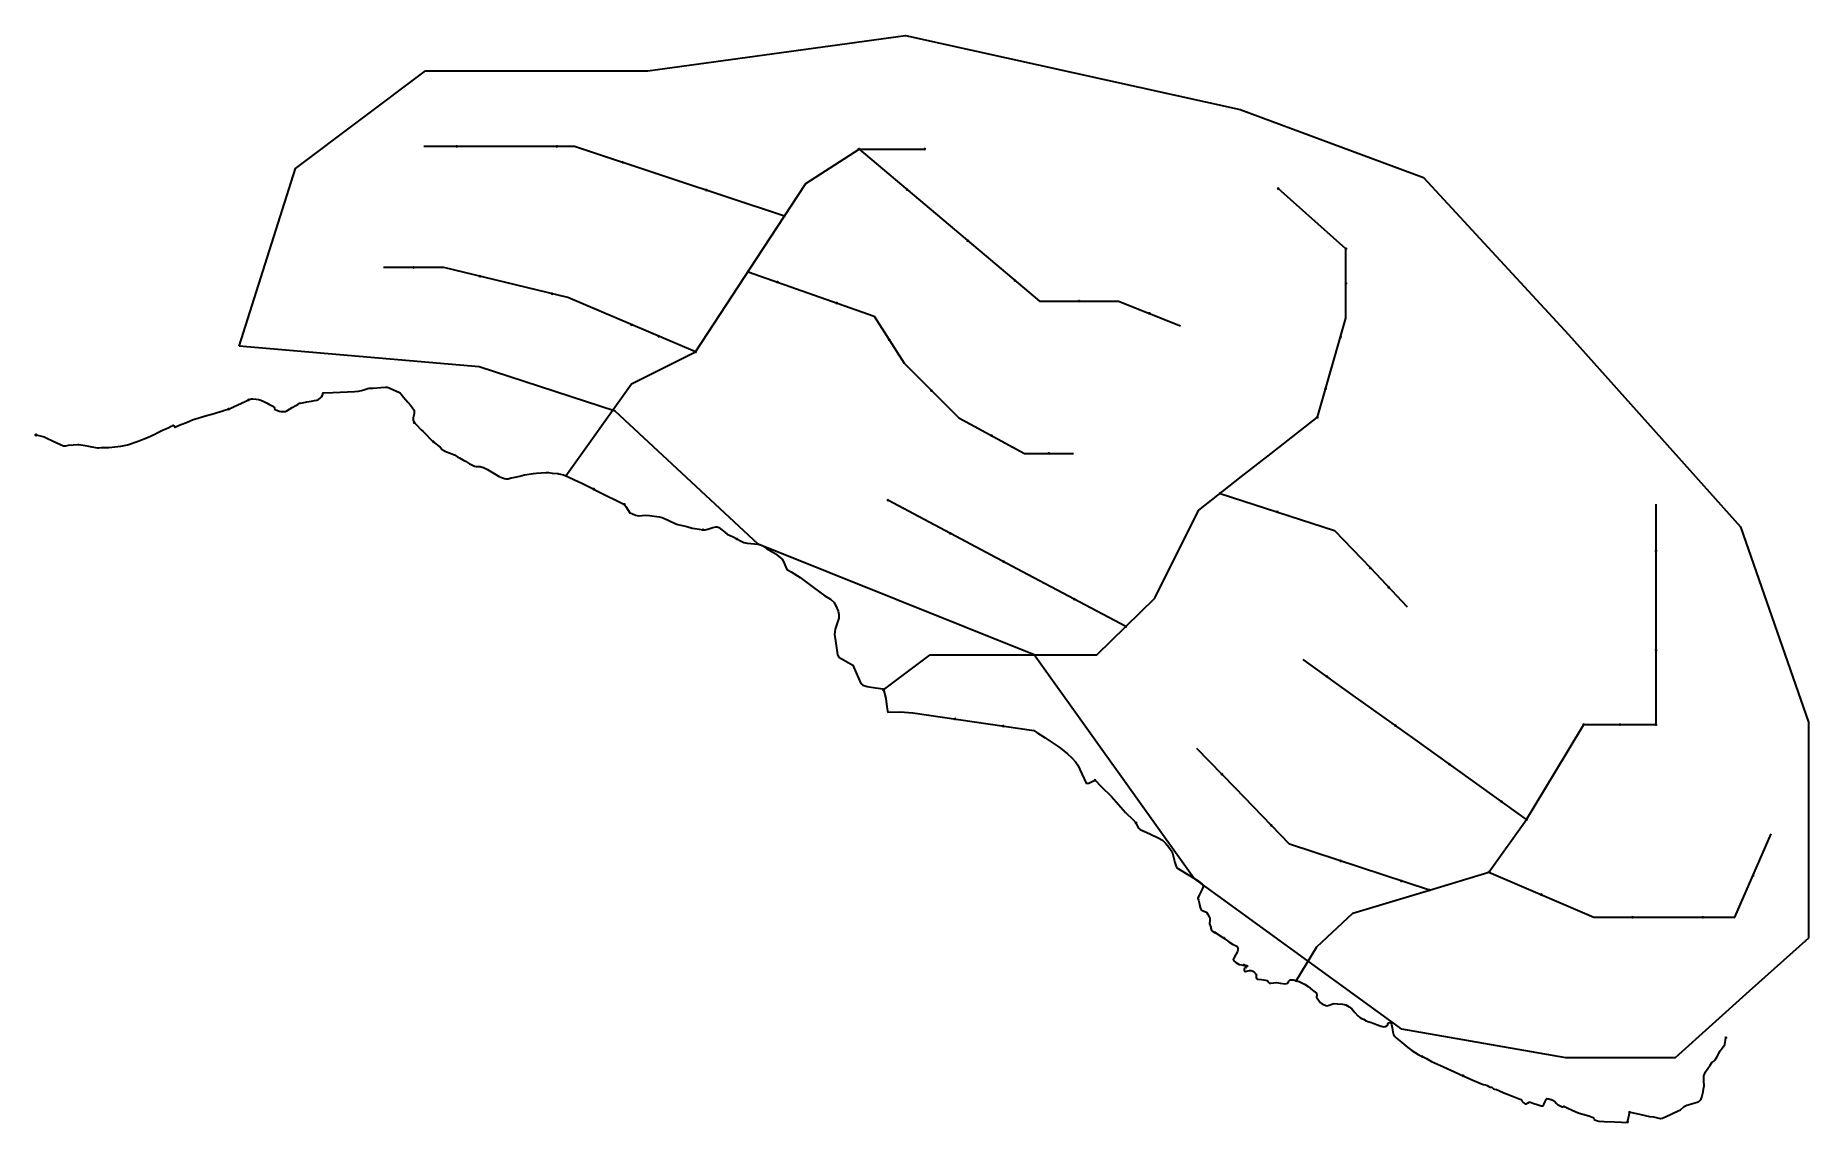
# Model space of a CAD drawing. Header units: inches. Extents: x 466112 to 492307, y 4046758 to 4062820.
import ezdxf

# ---------------------------------------------------------------- set-up
doc = ezdxf.new("R2010")
doc.units = ezdxf.units.IN
doc.header["$MEASUREMENT"] = 0
doc.header["$PDMODE"] = 32
doc.header["$PDSIZE"] = 20
for name, color, linetype, lineweight in [('倒虹吸', 162, 'Continuous', 25), ('农口', 192, 'Continuous', 25), ('分水闸', 165, 'Continuous', 25), ('引水口', 1, 'Continuous', 30), ('支渠', 4, 'Continuous', 30), ('斗渠', 84, 'Continuous', 30), ('斗门', 214, 'Continuous', 25), ('涵洞', 220, 'Continuous', 25), ('灌溉范围', 3, 'Continuous', 30), ('退水', 1, 'Continuous', 25)]:
    doc.layers.add(name, color=color, linetype=linetype, lineweight=lineweight)
doc.layers.add('干渠', color=56, linetype='Continuous', lineweight=30, true_color=0x6f8200)
doc.layers.add('渡槽', color=5, linetype='Continuous')

msp = doc.modelspace()

# ---------------------------------------------------------------- linework, layer by layer
at = {"layer": '倒虹吸'}
for p in [(475975, 4055516), (476474, 4055382), (481766, 4051815), (482370, 4051188)]:
    msp.add_point(p, dxfattribs=at)
at = {"layer": '农口'}
for p in [(472334, 4061182), (473818, 4061182), (474788, 4060946), (476024, 4060535), (478990, 4060543), (484472, 4060558), (479886, 4059788), (485472, 4059670), (471700, 4059392), (472680, 4059262), (477074, 4059176), (480585, 4059199), (485472, 4059156), (473742, 4059005), (477950, 4058866), (481529, 4058895), (482570, 4058713), (474920, 4058546), (475320, 4058376), (478725, 4058324), (485393, 4058367), (479349, 4057574), (485173, 4057602), (480238, 4056908), (481085, 4056645), (478705, 4055954), (484460, 4055780), (479629, 4055463), (490054, 4055201), (480414, 4055046), (485833, 4054952), (486104, 4054666), (481458, 4054491), (490054, 4053742), (485194, 4053347), (486204, 4052624), (489519, 4052639), (490054, 4052639), (487002, 4052052), (483640, 4051904), (487772, 4051500), (484373, 4051147), (485396, 4050623), (486291, 4050328), (491487, 4050406), (488361, 4050125), (489703, 4049791), (490745, 4049791)]:
    msp.add_point(p, dxfattribs=at)
at = {"layer": '分水闸'}
for p in [(473950, 4056316), (478641, 4053151), (484739, 4048854)]:
    msp.add_point(p, dxfattribs=at)
at = {"layer": '干渠'}
msp.add_polyline3d([(466122, 4056917, 0), (466239, 4056888, 0), (466271, 4056876, 0), (466374, 4056826, 0), (466484, 4056777, 0), (466525, 4056759, 0), (466540, 4056757, 0), (466561, 4056759, 0), (466598, 4056765, 0), (466671, 4056772, 0), (466736, 4056777, 0), (466754, 4056775, 0), (466845, 4056761, 0), (466871, 4056756, 0), (466944, 4056743, 0), (467001, 4056734, 0), (467030, 4056728, 0), (467048, 4056728, 0), (467085, 4056731, 0), (467141, 4056733, 0), (467196, 4056734, 0), (467240, 4056736, 0), (467284, 4056740, 0), (467328, 4056745, 0), (467374, 4056753, 0), (467471, 4056772, 0), (467491, 4056778, 0), (467517, 4056786, 0), (467586, 4056810, 0), (467630, 4056826, 0), (467704, 4056855, 0), (467768, 4056881, 0), (467833, 4056910, 0), (467867, 4056926, 0), (467919, 4056953, 0), (467991, 4056989, 0), (468038, 4057010, 0), (468081, 4057030, 0), (468119, 4057049, 0), (468140, 4057059, 0), (468146, 4057061, 0), (468149, 4057061, 0), (468152, 4057059, 0), (468156, 4057055, 0), (468165, 4057036, 0), (468168, 4057033, 0), (468171, 4057033, 0), (468205, 4057048, 0), (468259, 4057070, 0), (468344, 4057103, 0), (468399, 4057126, 0), (468444, 4057145, 0), (468462, 4057152, 0), (468512, 4057167, 0), (468576, 4057186, 0), (468657, 4057210, 0), (468698, 4057222, 0), (468752, 4057236, 0), (468810, 4057254, 0), (468864, 4057270, 0), (468907, 4057282, 0), (468966, 4057300, 0), (468991, 4057309, 0), (469038, 4057331, 0), (469103, 4057362, 0), (469154, 4057386, 0), (469221, 4057417, 0), (469261, 4057436, 0), (469286, 4057448, 0), (469298, 4057450, 0), (469323, 4057450, 0), (469372, 4057445, 0), (469406, 4057442, 0), (469428, 4057436, 0), (469465, 4057422, 0), (469504, 4057402, 0), (469533, 4057387, 0), (469561, 4057375, 0), (469572, 4057370, 0), (469610, 4057347, 0), (469631, 4057335, 0), (469638, 4057328, 0), (469643, 4057315, 0), (469645, 4057303, 0), (469647, 4057296, 0), (469651, 4057292, 0), (469676, 4057282, 0), (469712, 4057271, 0), (469736, 4057265, 0), (469770, 4057262, 0), (469792, 4057262, 0), (469808, 4057264, 0), (469828, 4057275, 0), (469866, 4057299, 0), (469906, 4057323, 0), (469959, 4057355, 0), (469988, 4057370, 0), (470014, 4057385, 0), (470027, 4057389, 0), (470057, 4057394, 0), (470121, 4057406, 0), (470190, 4057419, 0), (470233, 4057426, 0), (470269, 4057433, 0), (470294, 4057442, 0), (470320, 4057462, 0), (470337, 4057480, 0), (470352, 4057506, 0), (470362, 4057542, 0), (470507, 4057547, 0), (470722, 4057554, 0), (470831, 4057562, 0), (470886, 4057566, 0), (470927, 4057573, 0), (470965, 4057582, 0), (471024, 4057604, 0), (471043, 4057608, 0), (471065, 4057610, 0), (471100, 4057608, 0), (471213, 4057617, 0), (471278, 4057625, 0), (471312, 4057626, 0), (471391, 4057591, 0), (471446, 4057567, 0), (471481, 4057549, 0), (471498, 4057538, 0), (471516, 4057521, 0), (471550, 4057477, 0), (471614, 4057402, 0), (471653, 4057356, 0), (471682, 4057318, 0), (471703, 4057291, 0), (471709, 4057275, 0), (471708, 4057252, 0), (471705, 4057228, 0), (471692, 4057170, 0), (471693, 4057134, 0), (471709, 4057101, 0), (471735, 4057072, 0), (471811, 4056993, 0), (471840, 4056967, 0), (471990, 4056817, 0), (472089, 4056735, 0), (472123, 4056704, 0), (472156, 4056682, 0), (472184, 4056669, 0), (472238, 4056648, 0), (472263, 4056639, 0), (472289, 4056628, 0), (472305, 4056622, 0), (472351, 4056588, 0), (472375, 4056579, 0), (472401, 4056564, 0), (472426, 4056549, 0), (472454, 4056534, 0), (472479, 4056526, 0), (472495, 4056511, 0), (472523, 4056493, 0), (472541, 4056485, 0), (472558, 4056475, 0), (472578, 4056465, 0), (472600, 4056456, 0), (472621, 4056453, 0), (472642, 4056454, 0), (472663, 4056452, 0), (472682, 4056451, 0), (472699, 4056448, 0), (472714, 4056442, 0), (472732, 4056435, 0), (472759, 4056422, 0), (472791, 4056405, 0), (472816, 4056391, 0), (472964, 4056306, 0), (473012, 4056286, 0), (473043, 4056273, 0), (473062, 4056268, 0), (473094, 4056271, 0), (473140, 4056282, 0), (473197, 4056295, 0), (473266, 4056310, 0), (473339, 4056328, 0), (473468, 4056347, 0), (473515, 4056351, 0), (473584, 4056356, 0), (473650, 4056363, 0), (473694, 4056363, 0), (473746, 4056355, 0), (473830, 4056346, 0), (473844, 4056344, 0), (473871, 4056338, 0), (473915, 4056330, 0), (473984, 4056301, 0), (474078, 4056257, 0), (474186, 4056206, 0), (474533, 4056030, 0), (474698, 4055950, 0), (474813, 4055891, 0), (474836, 4055861, 0), (474895, 4055767, 0), (474923, 4055755, 0), (474978, 4055734, 0), (475019, 4055725, 0), (475076, 4055726, 0), (475132, 4055731, 0), (475186, 4055728, 0), (475329, 4055706, 0), (475372, 4055696, 0), (475470, 4055653, 0), (475572, 4055605, 0), (475603, 4055594, 0), (475735, 4055567, 0), (475813, 4055541, 0), (475854, 4055535, 0), (475918, 4055525, 0), (475975, 4055516, 0), (476004, 4055516, 0), (476046, 4055527, 0), (476121, 4055552, 0), (476162, 4055560, 0), (476182, 4055561, 0), (476206, 4055552, 0), (476253, 4055515, 0), (476301, 4055478, 0), (476333, 4055451, 0), (476418, 4055411, 0), (476529, 4055353, 0), (476577, 4055330, 0), (476628, 4055319, 0), (476791, 4055306, 0), (476837, 4055288, 0), (476913, 4055241, 0), (477039, 4055166, 0), (477142, 4055084, 0), (477159, 4055057, 0), (477198, 4054966, 0), (477213, 4054931, 0), (477277, 4054894, 0), (477409, 4054812, 0), (477609, 4054663, 0), (477774, 4054541, 0), (477857, 4054492, 0), (477909, 4054447, 0), (477936, 4054394, 0), (477972, 4054316, 0), (477980, 4054265, 0), (477979, 4054210, 0), (477955, 4054139, 0), (477925, 4054046, 0), (477919, 4053967, 0), (477932, 4053878, 0), (477960, 4053667, 0), (477979, 4053636, 0), (478189, 4053516, 0), (478236, 4053402, 0), (478308, 4053245, 0), (478334, 4053219, 0), (478401, 4053199, 0), (478521, 4053182, 0), (478637, 4053165, 0), (478646, 4053138, 0), (478676, 4053023, 0), (478691, 4052900, 0), (478699, 4052839, 0), (478703, 4052822, 0), (478887, 4052829, 0), (479074, 4052813, 0), (479076, 4052813, 0), (480860, 4052550, 0), (480908, 4052521, 0), (481028, 4052443, 0), (481206, 4052325, 0), (481256, 4052288, 0), (481357, 4052205, 0), (481421, 4052149, 0), (481477, 4052086, 0), (481511, 4052040, 0), (481633, 4051772, 0), (481674, 4051774, 0), (481715, 4051791, 0), (481766, 4051815, 0), (481858, 4051721, 0), (482008, 4051577, 0), (482215, 4051340, 0), (482330, 4051231, 0), (482370, 4051188, 0), (482388, 4051144, 0), (482407, 4051108, 0), (482433, 4051090, 0), (482587, 4051019, 0), (482701, 4050966, 0), (482763, 4050930, 0), (482813, 4050881, 0), (482857, 4050825, 0), (482905, 4050758, 0), (482922, 4050697, 0), (482945, 4050600, 0), (482964, 4050543, 0), (482973, 4050522, 0), (483160, 4050406, 0), (483288, 4050331, 0), (483347, 4050281, 0), (483364, 4050262, 0), (483366, 4050252, 0), (483348, 4050207, 0), (483306, 4050117, 0), (483286, 4050073, 0), (483295, 4050045, 0), (483311, 4049984, 0), (483321, 4049936, 0), (483327, 4049911, 0), (483336, 4049899, 0), (483374, 4049883, 0), (483411, 4049868, 0), (483429, 4049844, 0), (483451, 4049800, 0), (483462, 4049778, 0), (483460, 4049751, 0), (483459, 4049692, 0), (483466, 4049670, 0), (483477, 4049656, 0), (483479, 4049631, 0), (483488, 4049595, 0), (483506, 4049580, 0), (483539, 4049564, 0), (483671, 4049483, 0), (483743, 4049427, 0), (483795, 4049394, 0), (483859, 4049365, 0), (483867, 4049355, 0), (483875, 4049334, 0), (483877, 4049310, 0), (483872, 4049286, 0), (483844, 4049240, 0), (483814, 4049186, 0), (483808, 4049168, 0), (483816, 4049146, 0), (483846, 4049125, 0), (483895, 4049094, 0), (483963, 4049084, 0), (483982, 4049082, 0), (484008, 4049078, 0), (484016, 4049072, 0), (484012, 4049066, 0), (483996, 4049055, 0), (483979, 4049041, 0), (483967, 4049024, 0), (483967, 4049011, 0), (483973, 4048997, 0), (483990, 4048992, 0), (484003, 4048993, 0), (484028, 4048999, 0), (484049, 4049003, 0), (484074, 4049003, 0), (484097, 4048995, 0), (484121, 4048977, 0), (484137, 4048960, 0), (484149, 4048940, 0), (484147, 4048919, 0), (484147, 4048900, 0), (484149, 4048887, 0), (484159, 4048877, 0), (484177, 4048875, 0), (484226, 4048871, 0), (484256, 4048869, 0), (484282, 4048863, 0), (484305, 4048858, 0), (484318, 4048849, 0), (484327, 4048833, 0), (484339, 4048823, 0), (484348, 4048816, 0), (484365, 4048816, 0), (484408, 4048820, 0), (484449, 4048825, 0), (484503, 4048816, 0), (484575, 4048806, 0), (484612, 4048817, 0), (484630, 4048845, 0), (484651, 4048866, 0), (484694, 4048866, 0), (484783, 4048842, 0), (484861, 4048805, 0), (484914, 4048767, 0), (484979, 4048713, 0), (485038, 4048669, 0), (485043, 4048633, 0), (485036, 4048609, 0), (485091, 4048530, 0), (485108, 4048520, 0), (485151, 4048498, 0), (485189, 4048481, 0), (485223, 4048494, 0), (485292, 4048517, 0), (485350, 4048513, 0), (485421, 4048505, 0), (485472, 4048495, 0), (485522, 4048470, 0), (485558, 4048438, 0), (485606, 4048384, 0), (485649, 4048336, 0), (485671, 4048314, 0), (485691, 4048300, 0), (485730, 4048284, 0), (485769, 4048263, 0), (485795, 4048252, 0), (485849, 4048236, 0), (485925, 4048208, 0), (485995, 4048181, 0), (486034, 4048174, 0), (486059, 4048175, 0), (486081, 4048190, 0), (486091, 4048208, 0), (486095, 4048222, 0), (486099, 4048232, 0), (486119, 4048236, 0), (486135, 4048228, 0), (486145, 4048205, 0), (486155, 4048158, 0), (486164, 4048096, 0), (486177, 4048059, 0), (486193, 4048030, 0), (486222, 4048004, 0), (486271, 4047966, 0), (486386, 4047869, 0), (486445, 4047825, 0), (486541, 4047765, 0), (486661, 4047702, 0), (486738, 4047662, 0), (486912, 4047583, 0), (487024, 4047531, 0), (487203, 4047449, 0), (487347, 4047385, 0), (487500, 4047322, 0), (487533, 4047313, 0), (487560, 4047304, 0), (487583, 4047289, 0), (487604, 4047282, 0), (487626, 4047279, 0), (487644, 4047267, 0), (487655, 4047254, 0), (487668, 4047249, 0), (487695, 4047247, 0), (487730, 4047233, 0), (487803, 4047196, 0), (487844, 4047182, 0), (487935, 4047150, 0), (488033, 4047110, 0), (488063, 4047097, 0), (488073, 4047087, 0), (488078, 4047069, 0), (488093, 4047054, 0), (488121, 4047033, 0), (488135, 4047030, 0), (488156, 4047046, 0), (488178, 4047060, 0), (488197, 4047057, 0), (488246, 4047041, 0), (488298, 4047023, 0), (488357, 4047005, 0), (488373, 4047003, 0), (488382, 4047006, 0), (488394, 4047027, 0), (488415, 4047069, 0), (488432, 4047100, 0), (488440, 4047113, 0), (488470, 4047110, 0), (488517, 4047094, 0), (488556, 4047073, 0), (488583, 4047040, 0), (488599, 4047026, 0), (488679, 4046985, 0), (488692, 4047001, 0), (488750, 4046970, 0), (488858, 4046922, 0), (488917, 4046898, 0), (488974, 4046881, 0), (489028, 4046865, 0), (489074, 4046851, 0), (489119, 4046834, 0), (489135, 4046822, 0), (489142, 4046805, 0), (489149, 4046796, 0), (489173, 4046788, 0), (489209, 4046776, 0), (489286, 4046772, 0), (489438, 4046767, 0), (489542, 4046762, 0), (489601, 4046761, 0), (489627, 4046762, 0), (489634, 4046768, 0), (489642, 4046804, 0), (489661, 4046895, 0), (489663, 4046911, 0), (489673, 4046912, 0), (489811, 4046882, 0), (489959, 4046848, 0), (490014, 4046841, 0), (490113, 4046818, 0), (490124, 4046818, 0), (490145, 4046821, 0), (490196, 4046843, 0), (490285, 4046885, 0), (490382, 4046929, 0), (490417, 4046948, 0), (490471, 4046993, 0), (490511, 4047016, 0), (490579, 4047036, 0), (490626, 4047048, 0), (490662, 4047057, 0), (490686, 4047069, 0), (490707, 4047088, 0), (490723, 4047106, 0), (490730, 4047135, 0), (490748, 4047212, 0), (490755, 4047256, 0), (490764, 4047295, 0), (490765, 4047316, 0), (490762, 4047360, 0), (490759, 4047420, 0), (490761, 4047449, 0), (490783, 4047509, 0), (490854, 4047606, 0), (490879, 4047644, 0), (490906, 4047665, 0), (490927, 4047683, 0), (490950, 4047726, 0), (491003, 4047819, 0), (491048, 4047879, 0), (491069, 4047910, 0), (491086, 4048012, 0)], dxfattribs=at)
at = {"layer": '引水口'}
msp.add_point((466122, 4056917), dxfattribs=at)
at = {"layer": '支渠'}
for points in [[(473950, 4056316), (474920, 4057673), (475864, 4058145), (476863, 4059671), (477492, 4060632), (478279, 4061142), (479251, 4061142)], [(478641, 4053151), (479328, 4053668), (480047, 4053668), (480868, 4053668), (481792, 4053668), (482647, 4054506), (483024, 4055258), (483297, 4055806), (483930, 4056302), (484366, 4056643), (485052, 4057180)], [(484739, 4048854), (485045, 4049354), (485576, 4049850), (486705, 4050192), (487586, 4050459), (488142, 4051235), (488553, 4051920), (488985, 4052639)]]:
    msp.add_lwpolyline(points, dxfattribs=at)
at = {"layer": '斗渠'}
for points in [[(477178, 4060151), (475499, 4060709), (474077, 4061182), (472817, 4061182), (471851, 4061182)], [(478279, 4061142), (480224, 4059503), (480946, 4058895), (482112, 4058895), (483029, 4058532)], [(485052, 4057180), (485472, 4058643), (485472, 4059670), (484472, 4060558)], [(475864, 4058145), (473977, 4058948), (472144, 4059392), (471255, 4059392)], [(476640, 4059330), (478503, 4058671), (478947, 4057977), (479752, 4057172), (480724, 4056645), (481446, 4056645)], [(482219, 4054087), (480696, 4054896), (479629, 4055463), (478705, 4055954)], [(483614, 4056054), (485305, 4055507), (485833, 4054952), (486376, 4054380)], [(488985, 4052639), (490054, 4052639), (490054, 4054396), (490054, 4055201), (490054, 4055895)], [(488142, 4051235), (486493, 4052417), (485545, 4053095), (484842, 4053598)], [(486705, 4050192), (484639, 4050872), (483834, 4051704), (483271, 4052286)], [(487586, 4050459), (489135, 4049791), (490272, 4049791), (491219, 4049791), (491756, 4051022)]]:
    msp.add_lwpolyline(points, dxfattribs=at)
at = {"layer": '斗门'}
for p in [(478279, 4061142), (477178, 4060151), (476640, 4059330), (475864, 4058145), (485052, 4057180), (483614, 4056054), (482219, 4054087), (488985, 4052639), (488142, 4051235), (487586, 4050459), (486705, 4050192)]:
    msp.add_point(p, dxfattribs=at)
at = {"layer": '涵洞'}
for p in [(468966, 4057300), (469261, 4057436), (471709, 4057101), (471990, 4056817), (474359, 4056118), (474813, 4055891), (479697, 4052722), (480410, 4052616), (486601, 4047733), (487203, 4047449)]:
    msp.add_point(p, dxfattribs=at)
at = {"layer": '渡槽'}
for p in [(483539, 4049564), (483671, 4049483), (483963, 4049084), (483996, 4049055), (489634, 4046768), (489663, 4046911)]:
    msp.add_point(p, dxfattribs=at)
at = {"layer": '灌溉范围'}
msp.add_lwpolyline([(469121, 4058229), (469953, 4060853), (471877, 4062296), (475158, 4062296), (478964, 4062820), (483908, 4061727), (486620, 4060722), (488763, 4058404), (491301, 4055562), (492307, 4052676), (492307, 4050796), (492307, 4049484), (491432, 4048697), (490337, 4047712), (488720, 4047712), (486300, 4048140), (483224, 4050368), (480868, 4053668), (476791, 4055306), (474677, 4057267), (472665, 4057923)], close=True, dxfattribs=at)
at = {"layer": '退水'}
for p in [(479251, 4061142), (491086, 4048012)]:
    msp.add_point(p, dxfattribs=at)

doc.saveas('drawing.dxf')
